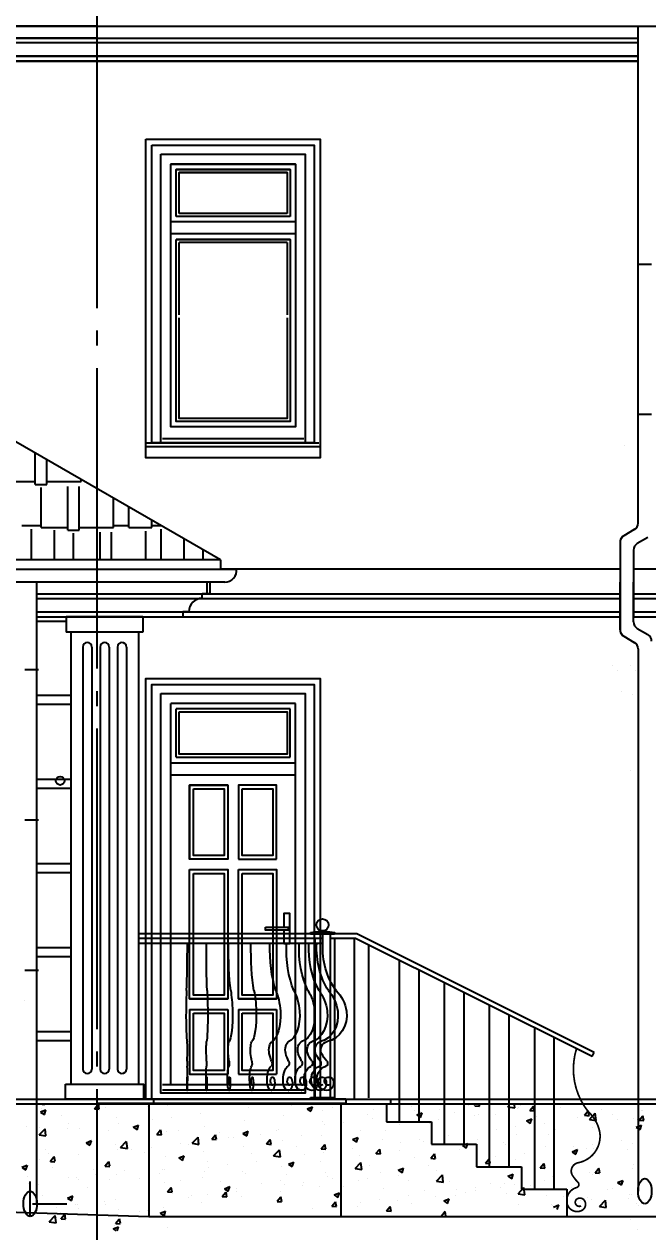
# Model space of a CAD drawing. Extents: x -133165 to 20117, y 15722 to 63536.
# Drawn here: x -488 to 3662, y 47431 to 55471 of the extents above; entities that cross this region are included whole.
import ezdxf

# ---------------------------------------------------------------- set-up
doc = ezdxf.new("R2010")
doc.units = 0
doc.header["$PDMODE"] = 3
doc.linetypes.add('GOST2_303_5', pattern=[24, 20, -1.5, 1, -1.5])
doc.layers.get('0').update_dxf_attribs({"linetype": 'CONTINUOUS'})
doc.layers.get('DEFPOINTS').update_dxf_attribs({"color": 41, "linetype": 'CONTINUOUS'})
for name, color, linetype in [('AXIS', 7, 'GOST2_303_5'), ('DIM', 250, 'CONTINUOUS'), ('DOORS', 32, 'CONTINUOUS'), ('FRIZ', 173, 'CONTINUOUS'), ('WALL', 5, 'CONTINUOUS')]:
    doc.layers.add(name, color=color, linetype=linetype)
doc.styles.add('GOST_2_304', font='CS_Gost2304.shx')
doc.dimstyles.new('SPDS', dxfattribs={"dimscale": 50, "dimtxt": 2.5, "dimasz": 2.5, "dimexe": 1.25, "dimexo": 0.625, "dimtad": 1, "dimdec": 0, "dimrnd": 0.001, "dimdsep": 46, "dimtxsty": 'GOST_2_304', "dimblk": 'ARCHTICK', "dimcen": 2.5, "dimdle": 2, "dimadec": 4, "dimazin": 0, "dimtfac": 0.75, "dimtdec": 0, "dimtmove": 0, "dimatfit": 3, "dimfxl": 1, "dimtolj": 1, "dimarcsym": 0})

# ---------------------------------------------------------------- blocks, each defined once
blk = doc.blocks.new('A$C5A567AD7')
at = {"layer": 'WALL', "color": 251, "ltscale": 100, "const_width": 10}
blk.add_lwpolyline([(89.3, 0, -0.185604), (4.2, -271.8, 0.164154), (-62.6, -391.3, 0.401799), (62.1, -567.2, -0.487781), (98, -636.6, -0.054114), (64.8, -679.6, 0.566041), (70, -710.3, -0.405124), (126.7, -803.9, -0.498628), (38.7, -842.2, -0.46591), (30.4, -780.5, -0.316922), (68.1, -775.9, -0.956284), (45.2, -817.3)], format="xyb", dxfattribs=at)
blk = doc.blocks.new('_ARCHTICK')
at = {"color": 0, "linetype": 'BYBLOCK', "const_width": 0.15}
blk.add_lwpolyline([(-0.5, -0.5), (0.5, 0.5)], dxfattribs=at)
blk = doc.blocks.new('*D31')
at = {"layer": 'DEFPOINTS', "color": 0, "ltscale": 10}
for p in [(-4127.8, 47884.6), (-2.8, 45481.2), (-2.8, 45481.2)]:
    blk.add_point(p, dxfattribs=at)
at = {"layer": 'DIM', "color": 0, "ltscale": 10}
for p, q in [((-4127.8, 47822.1), (-4127.8, 45356.2)), ((-4327.8, 45481.2), (197.2, 45481.2)), ((-2.8, 45418.7), (-2.8, 45356.2))]:
    blk.add_line(p, q, dxfattribs=at)
at = {"layer": 'DIM', "color": 0, "ltscale": 10, "xscale": 250, "yscale": 250, "zscale": 250, "rotation": 180}
blk.add_blockref('_ARCHTICK', (-4127.8, 45481.2), dxfattribs=at)
at = {"layer": 'DIM', "color": 0, "ltscale": 10, "xscale": 250, "yscale": 250, "zscale": 250}
blk.add_blockref('_ARCHTICK', (-2.8, 45481.2), dxfattribs=at)
at = {"layer": 'DIM', "color": 0, "ltscale": 10, "insert": (-2065.3, 45668.7), "char_height": 250, "attachment_point": 5, "style": 'GOST_2_304'}
blk.add_mtext('\\A1;4125', dxfattribs=at)
blk = doc.blocks.new('*X64')
at = {"linetype": 'CONTINUOUS', "ltscale": 10}
for p, q in [((-385.1, 48282.7), (-383.5, 48284.6)), ((-383.8, 48282.6), (-353.4, 48279.9)), ((-379.2, 48229.5), (-343.6, 48243.2)), ((-371.9, 48252.1), (-371.9, 48252.1)), ((-352.7, 48282.8), (-353.1, 48284.6)), ((-353.1, 48212), (-342.8, 48242.7)), ((-20.8, 48250.8), (3.7, 48280)), ((-19.4, 48250.7), (11, 48248.1)), ((11.6, 48250.9), (5.8, 48282.8)), ((54.5, 48257), (54.5, 48257)), ((-378.5, 48229.2), (-353.2, 48212.2)), ((-241.7, 48206.2), (-241.7, 48206.2)), ((127.9, 48195.4), (127.9, 48195.4)), ((-471.1, 48129.5), (-471.1, 48129.5)), ((-388.1, 48077.7), (-343, 48070.7)), ((-388, 48076.9), (-348.5, 48118.2)), ((-385.3, 48127.8), (-385.3, 48127.8)), ((-378.1, 48083), (-378.1, 48083)), ((-342.9, 48069.9), (-348.6, 48118.1)), ((-200, 48118.1), (-200, 48118.1)), ((-192.9, 48153.2), (-192.9, 48153.2)), ((-117.3, 48118.7), (-117.3, 48118.7)), ((71.2, 48106.6), (71.2, 48106.6)), ((139.3, 48151.3), (139.3, 48151.3)), ((-76, 48025), (-40.4, 48038.6)), ((-75.3, 48024.7), (-50, 48007.7)), ((-49.9, 48007.4), (-39.6, 48038.1)), ((-47.7, 48028.4), (-47.7, 48028.4)), ((121.4, 48011.8), (121.4, 48011.8)), ((154.1, 47992.8), (193.7, 48034.1)), ((199.2, 47985.8), (193.6, 48034)), ((-344, 47977.5), (-344, 47977.5)), ((-326.6, 47952.8), (-326.6, 47952.8)), ((-314.7, 47900.6), (-290.2, 47929.8)), ((-282.3, 47900.7), (-288.1, 47932.5)), ((-123.5, 47949.6), (-123.5, 47949.6)), ((-5.8, 47995.1), (-5.8, 47995.1)), ((133.1, 47982.2), (133.1, 47982.2)), ((154, 47993.6), (199.2, 47986.6)), ((-502.8, 47861.1), (-467.2, 47874.8)), ((-502.1, 47860.9), (-476.8, 47843.8)), ((-476.8, 47843.6), (-466.5, 47874.3)), ((-384.3, 47913.9), (-384.3, 47913.9)), ((-313.3, 47900.5), (-282.9, 47897.8)), ((-298.9, 47858.5), (-298.9, 47858.5)), ((-27.7, 47847), (-27.7, 47847)), ((49.7, 47868.7), (74.2, 47897.9)), ((51.1, 47868.6), (81.5, 47865.9)), ((82.1, 47868.8), (76.2, 47900.7)), ((180.2, 47836.8), (180.2, 47836.8)), ((-463, 47801.7), (-463, 47801.7)), ((-191.8, 47790.3), (-191.8, 47790.3)), ((-139.4, 47794.7), (-139.4, 47794.7)), ((-129.6, 47780.5), (-129.6, 47780.5)), ((-12.2, 47811.4), (-12.2, 47811.4)), ((79.4, 47778.8), (79.4, 47778.8)), ((127, 47813), (127, 47813)), ((-460.2, 47752.5), (-460.2, 47752.5)), ((-390.5, 47744.8), (-390.5, 47744.8)), ((-68.7, 47725.3), (-68.7, 47725.3)), ((-399.9, 47600.3), (-399.9, 47600.3)), ((-364.9, 47674.4), (-364.9, 47674.4)), ((-273, 47594.3), (-273, 47594.3)), ((-199.6, 47656.6), (-164, 47670.2)), ((-198.9, 47656.3), (-173.6, 47639.3)), ((-173.5, 47639.1), (-163.2, 47669.8)), ((-145.9, 47611.1), (-145.9, 47611.1)), ((-135.8, 47611.4), (-135.8, 47611.4)), ((46.5, 47636.4), (46.5, 47636.4)), ((53, 47613.7), (53, 47613.7)), ((120.8, 47643.9), (120.8, 47643.9)), ((-396.6, 47575.6), (-396.6, 47575.6)), ((-320.7, 47498), (-281.1, 47539.2)), ((-275.6, 47490.9), (-281.2, 47539.2)), ((-244.2, 47518.5), (-219.7, 47547.7)), ((-243.2, 47562.9), (-243.2, 47562.9)), ((-242.8, 47518.4), (-212.4, 47515.7)), ((-211.8, 47518.6), (-217.6, 47550.4)), ((-128.8, 47588.8), (-128.8, 47588.8)), ((120.2, 47486.6), (144.7, 47515.8)), ((142.4, 47577.4), (142.4, 47577.4)), ((152.6, 47486.7), (146.7, 47518.6)), ((-320.8, 47498.7), (-275.6, 47491.7)), ((103.7, 47452.1), (139.2, 47465.7)), ((104.4, 47451.8), (123.7, 47438.8)), ((114.6, 47474.8), (114.6, 47474.8)), ((121.6, 47486.5), (151.9, 47483.8)), ((131, 47438.5), (140, 47465.2))]:
    blk.add_line(p, q, dxfattribs=at)
blk = doc.blocks.new('*X245')
at = {"linetype": 'CONTINUOUS', "ltscale": 10}
for p, q in [((-413.9, 52406.5), (-413.9, 52616.1)), ((-337.7, 52406.5), (-337.7, 52572.1)), ((-591.7, 52425.6), (-413.9, 52425.6)), ((-337.7, 52425.6), (-109.1, 52425.6)), ((-109.1, 52425.6), (-109.1, 52440.1)), ((-109.1, 52438.3), (-105.9, 52438.3)), ((-413.9, 52406.5), (-337.7, 52406.5)), ((-375.8, 52120.8), (-375.8, 52387.5)), ((-198, 52101.7), (-198, 52393.8)), ((-121.8, 52101.7), (-121.8, 52393.8)), ((-502.8, 52133.5), (-375.8, 52133.5)), ((-439.3, 51905), (-439.3, 52108.1)), ((-375.8, 52120.8), (-198, 52120.8)), ((-286.9, 51905), (-286.9, 52101.7)), ((-198, 52101.7), (-121.8, 52101.7)), ((-121.8, 52120.8), (-2.8, 52120.8)), ((-159.9, 51905), (-159.9, 52082.7))]:
    blk.add_line(p, q, dxfattribs=at)
blk = doc.blocks.new('*X246')
at = {"linetype": 'CONTINUOUS', "ltscale": 10}
for p, q in [((106.8, 52120.8), (106.8, 52315.5)), ((208.4, 52120.8), (208.4, 52256.8)), ((-2.8, 52120.8), (106.8, 52120.8)), ((106.8, 52133.5), (208.4, 52133.5)), ((208.4, 52120.8), (360.8, 52120.8)), ((360.8, 52120.8), (360.8, 52168.9)), ((360.8, 52133.5), (422.1, 52133.5)), ((424.3, 51905), (424.3, 52108.1)), ((17.9, 51905), (17.9, 52089.1)), ((94.1, 51905), (94.1, 52089.1)), ((322.7, 51905), (322.7, 52095.4)), ((576.7, 51905), (576.7, 52044.2)), ((703.7, 51905), (703.7, 51970.9))]:
    blk.add_line(p, q, dxfattribs=at)

msp = doc.modelspace()

# ---------------------------------------------------------------- linework, layer by layer
at = {"ltscale": 10}
for p, q in [((-8882.8, 55456.7), (10192.9, 55456.7)), ((-2.8, 55456.7), (-5102.9, 55456.7)), ((-52.8, 55456.7), (10122.2, 55456.7)), ((3596.9, 52149.3), (3596.9, 55456.7)), ((-8892.9, 55348.2), (3596.9, 55348.2)), ((-8832.8, 55378.2), (3596.9, 55378.2)), ((-2.8, 55378.2), (-5002.8, 55378.2)), ((-4952.7, 55348.2), (3596.9, 55348.2)), ((-2.8, 55378.2), (3596.9, 55378.2)), ((-2.8, 55378.2), (3596.9, 55378.2)), ((-10252.8, 55258.2), (3596.9, 55258.2)), ((-2.8, 55258.2), (-4862.8, 55258.2)), ((-2.8, 55258.2), (3596.9, 55258.2)), ((-2.8, 55258.2), (3596.9, 55258.2)), ((3596.9, 55258.2), (-2.8, 55258.2)), ((-10252.8, 55224.2), (3596.9, 55224.2)), ((3596.9, 55224.2), (-4822.8, 55224.2)), ((3686.9, 53871.9), (3596.9, 53871.9)), ((3686.9, 52871.9), (3596.9, 52871.9)), ((817.9, 51905), (-740.4, 52804.6)), ((322.2, 52684.6), (1472.2, 52684.6)), ((322.2, 52659.6), (1482.2, 52659.6)), ((3506.6, 52669.2), (3506.6, 52669.2)), ((3571.9, 52106), (3501.9, 52065.5)), ((3476.9, 52022.2), (3476.9, 51439.4)), ((3661.9, 52054), (3591.9, 52013.6)), ((3566.9, 51970.3), (3566.9, 51524.6)), ((817.9, 51905), (-7953.4, 51905)), ((817.9, 51905), (817.9, 51843.6)), ((-8522.8, 51843.6), (817.9, 51843.6)), ((-8061.4, 51843.6), (925.8, 51843.6)), ((817.9, 51844.6), (3476.9, 51844.6)), ((3566.9, 51844.6), (4501.9, 51844.6)), ((847.3, 51757.1), (-7982.9, 51757.1)), ((-402.8, 47618.4), (-402.8, 51757.1)), ((-402.8, 47888), (-402.8, 51757.1)), ((727.2, 51757.1), (727.2, 51678.6)), ((747.2, 51757.1), (747.2, 51678.6)), ((3476.9, 51439.4), (3476.9, 51757.1)), ((3566.9, 51491.4), (3566.9, 51757.1)), ((-402.8, 51678.6), (3476.9, 51678.6)), ((-402.8, 51678.6), (-392.8, 51678.6)), ((-402.8, 51678.6), (747.2, 51678.6)), ((-402.8, 51648.6), (3476.9, 51648.6)), ((-402.8, 51648.6), (-392.8, 51648.6)), ((-402.8, 51648.6), (697.2, 51648.6)), ((677.2, 51648.6), (677.2, 51648.6)), ((747.2, 51678.6), (697.2, 51678.6)), ((697.2, 51648.6), (697.2, 51678.6)), ((3566.9, 51678.6), (4451.9, 51678.6)), ((3566.9, 51648.6), (4451.9, 51648.6)), ((-402.8, 51558.6), (3476.9, 51558.6)), ((-402.8, 51558.6), (-392.8, 51558.6)), ((-402.8, 51558.6), (607.2, 51558.6)), ((607.2, 51558.6), (567.2, 51558.6)), ((567.2, 51558.6), (567.2, 51524.6)), ((567.2, 51558.6), (607.2, 51558.6)), ((567.2, 51558.6), (567.2, 51558.6)), ((3566.9, 51558.6), (4361.9, 51558.6)), ((-402.8, 51524.6), (3476.9, 51524.6)), ((-402.8, 51524.6), (567.2, 51524.6)), ((-207.8, 51494.6), (-402.8, 51494.6)), ((-392.8, 51494.6), (-402.8, 51494.6)), ((-207.8, 51524.6), (-207.8, 51424.6)), ((302.2, 51524.6), (-207.8, 51524.6)), ((302.2, 51524.6), (302.2, 51424.6)), ((3566.9, 51524.6), (4321.9, 51524.6)), ((302.2, 51424.6), (-207.8, 51424.6)), ((-177.8, 51424.6), (-177.8, 48414.6)), ((272.2, 51424.6), (272.2, 48414.6)), ((3501.9, 51396.1), (3571.9, 51355.7)), ((3591.9, 51448.1), (3661.9, 51407.7)), ((-97.8, 51324.6), (-97.8, 48514.6)), ((-37.8, 51324.6), (-37.8, 48514.6)), ((17.2, 51324.6), (17.2, 48514.6)), ((77.2, 51324.6), (77.2, 48514.6)), ((132.2, 51324.6), (132.2, 48514.6)), ((192.2, 51324.6), (192.2, 48514.6)), ((3596.9, 51312.4), (3596.9, 48314.6)), ((-392.8, 51172.3), (-482.8, 51172.3)), ((3424.9, 51204.4), (3424.9, 51204.4)), ((3462, 51169.3), (3462, 51169.3)), ((3544.9, 51204.4), (3544.9, 51204.4)), ((3582, 51169.3), (3582, 51169.3)), ((-402.8, 51004.6), (-177.8, 51004.6)), ((-402.8, 51004.6), (-392.8, 51004.6)), ((-402.8, 51004.6), (-392.8, 51004.6)), ((-302.8, 51004.6), (-177.8, 51004.6)), ((3483.7, 51029.4), (3483.7, 51029.4)), ((3562.8, 51008.9), (3562.8, 51008.9)), ((3603.7, 51029.4), (3603.7, 51029.4)), ((-402.8, 50944.6), (-177.8, 50944.6)), ((-402.8, 50944.6), (-392.8, 50944.6)), ((-402.8, 50944.6), (-392.8, 50944.6)), ((-302.8, 50944.6), (-177.8, 50944.6)), ((3544.3, 50501.5), (3544.3, 50501.5)), ((-402.8, 50444.6), (-177.8, 50444.6)), ((-402.8, 50444.6), (-392.8, 50444.6)), ((3596.2, 50438.6), (3596.2, 50438.6)), ((-402.8, 50384.6), (-177.8, 50384.6)), ((-402.8, 50384.6), (-392.8, 50384.6)), ((-392.8, 50172.3), (-482.8, 50172.3)), ((-402.8, 49884.6), (-177.8, 49884.6)), ((-402.8, 49884.6), (-392.8, 49884.6)), ((-402.8, 49824.6), (-177.8, 49824.6)), ((-402.8, 49824.6), (-392.8, 49824.6)), ((1547.2, 49414.9), (272.2, 49414.9)), ((1497.2, 49384.9), (272.2, 49384.9)), ((1417.2, 49424.9), (1497.2, 49434.9)), ((1417.2, 49424.9), (1577.2, 49424.9)), ((1417.2, 49414.9), (1417.2, 49424.9)), ((1417.2, 49414.9), (1577.2, 49414.9)), ((1447.2, 49384.9), (1447.2, 48324.9)), ((1497.2, 49414.9), (1497.2, 49350.2)), ((1500.2, 49434.9), (1577.2, 49424.9)), ((1547.2, 49414.9), (1547.2, 48324.9)), ((1724.7, 49414.9), (1549.2, 49414.9)), ((1717.6, 49384.9), (1549.2, 49384.9)), ((1577.2, 49414.9), (1577.2, 49424.9)), ((1577.2, 49384.9), (1577.2, 48314.6)), ((1707.2, 49384.9), (1707.2, 48314.6)), ((3290.7, 48598.4), (1717.6, 49384.9)), ((3303.8, 48625.4), (1724.7, 49414.9)), ((-402.8, 49324.6), (-177.8, 49324.6)), ((-402.8, 49324.6), (-392.8, 49324.6)), ((1497.2, 49350.2, -3.4), (272.2, 49350.2, -3.4)), ((1804, 49341.8), (1804, 48323.7)), ((-402.8, 49264.6), (-177.8, 49264.6)), ((-402.8, 49264.6), (-392.8, 49264.6)), ((2007.2, 49240.1), (2007.2, 48164.6)), ((-392.8, 49172.3), (-482.8, 49172.3)), ((2137.2, 49175.1), (2137.2, 48164.6)), ((272.2, 49094.6), (272.2, 48414.6)), ((2307.2, 49090.1), (2307.2, 48014.6)), ((-483, 48969.6), (-483, 48969.6)), ((2437.2, 49025.1), (2437.2, 48014.6)), ((2607.2, 48940.1), (2607.2, 47864.6)), ((2737.2, 48875.1), (2737.2, 47864.6)), ((-402.8, 48764.6), (-177.8, 48764.6)), ((-402.8, 48764.6), (-392.8, 48764.6)), ((2907.2, 48790.1), (2907.2, 47714.6)), ((3037.2, 48725.1), (3037.2, 47714.6)), ((-402.8, 48704.6), (-177.8, 48704.6)), ((-402.8, 48704.6), (-392.8, 48704.6)), ((3290.7, 48598.4), (3303.8, 48625.4)), ((3596.9, 48322.7), (3596.9, 47702.1)), ((-6617.8, 48314.6), (372.2, 48314.6)), ((-6617.8, 48284.6), (372.2, 48284.6)), ((-2.8, 48314.6), (11407.3, 48314.6)), ((1652.2, 48284.9), (-2.8, 48284.9)), ((-2.8, 48284.6), (9562.2, 48284.6)), ((1652.2, 48314.9), (27.2, 48314.9)), ((333.4, 48264), (333.4, 48264)), ((342.2, 48284.6), (342.2, 47534.6)), ((372.2, 48314.6), (372.2, 48284.6)), ((462.5, 48270.1), (462.5, 48270.1)), ((1003.5, 48261.4), (1003.5, 48261.4)), ((1292.6, 48271.2), (1292.6, 48271.2)), ((1394.4, 48251.1), (1430, 48264.7)), ((1394.5, 48251), (1419.8, 48233.9)), ((1419.8, 48233.9), (1430.1, 48264.6)), ((1494.2, 48239.8), (1494.2, 48239.8)), ((1542.2, 48284.9), (1572.2, 48284.9)), ((1563.7, 48259.8), (1563.7, 48259.8)), ((1622.2, 47534.6), (1622.2, 48284.9)), ((1652.2, 48314.9), (1652.2, 48284.9)), ((1834.9, 48248.3), (1834.9, 48248.3)), ((1922.2, 48284.6), (1922.2, 48164.6)), ((1922.2, 48284.6), (1952.2, 48284.6)), ((1952.2, 48284.6), (1952.2, 48314.6)), ((2089.9, 48266), (2089.9, 48266)), ((2277.8, 48246.4), (2277.8, 48246.4)), ((2470.2, 48271.7), (2470.2, 48271.7)), ((2511.4, 48271.3), (2513.7, 48274.1)), ((2511.5, 48271.2), (2541.8, 48268.6)), ((2542.2, 48268.5), (2541.2, 48274.1)), ((2730.7, 48263.6), (2740.8, 48274.1)), ((2730.8, 48263.5), (2776, 48256.5)), ((2775.9, 48256.5), (2773.9, 48274.1)), ((2793.9, 48251), (2793.9, 48251)), ((2804.2, 48256.2), (2804.2, 48256.2)), ((2812.5, 48270.7), (2812.5, 48270.7)), ((2875.8, 48239.4), (2900.2, 48268.6)), ((2875.8, 48239.4), (2906.2, 48236.7)), ((2906.6, 48236.6), (2900.7, 48268.5)), ((3083.7, 48259.3), (3083.7, 48259.3)), ((3354.9, 48247.8), (3354.9, 48247.8)), ((3617.3, 48240), (3617.3, 48240)), ((363.1, 48177.1), (363.1, 48177.1)), ((490.2, 48193.8), (490.2, 48193.8)), ((682.6, 48219.1), (682.6, 48219.1)), ((976.7, 48171.6), (976.7, 48171.6)), ((1237.6, 48207.3), (1237.6, 48207.3)), ((1497.4, 48164.3), (1497.4, 48164.3)), ((1637.4, 48162.1), (1637.4, 48162.1)), ((1793.7, 48215.2), (1793.7, 48215.2)), ((1829.8, 48187.4), (1829.8, 48187.4)), ((1922.2, 48164.6), (2222.2, 48164.6)), ((2106.1, 48236.9), (2106.1, 48236.9)), ((2124.5, 48210.4), (2160, 48224.1)), ((2124.6, 48210.3), (2149.8, 48193.2)), ((2149.9, 48193.2), (2160.2, 48223.9)), ((2150.6, 48229.6), (2150.6, 48229.6)), ((2222.2, 48164.6), (2222.2, 48014.6)), ((2269.2, 48177.1), (2269.2, 48177.1)), ((2377.3, 48225.4), (2377.3, 48225.4)), ((2507.9, 48205.4), (2507.9, 48205.4)), ((2533.1, 48215.2), (2533.1, 48215.2)), ((2648.5, 48213.9), (2648.5, 48213.9)), ((2854.5, 48169.7), (2890.1, 48183.4)), ((2854.6, 48169.6), (2879.9, 48152.6)), ((2879.9, 48152.6), (2890.2, 48183.3)), ((2919.6, 48202.5), (2919.6, 48202.5)), ((3190.8, 48191), (3190.8, 48191)), ((3240.1, 48207.5), (3264.6, 48236.7)), ((3240.2, 48207.5), (3270.6, 48204.8)), ((3270.9, 48204.7), (3265, 48236.6)), ((3272.9, 48179.5), (3312.4, 48220.8)), ((3273, 48179.4), (3318.1, 48172.4)), ((3297.8, 48197.9), (3297.8, 48197.9)), ((3318.1, 48172.4), (3312.5, 48220.6)), ((3424.9, 48214.6), (3424.9, 48214.6)), ((3462, 48179.6), (3462, 48179.6)), ((3569, 48188.2), (3569, 48188.2)), ((3590.7, 48180.1), (3590.7, 48180.1)), ((3604.5, 48175.7), (3629, 48204.8)), ((3604.6, 48175.6), (3634.9, 48173)), ((3626.1, 48236.4), (3626.1, 48236.4)), ((3635.3, 48172.9), (3629.4, 48204.7)), ((237.5, 48127.9), (273.1, 48141.6)), ((237.6, 48127.8), (262.9, 48110.8)), ((262.9, 48110.8), (273.2, 48141.5)), ((270.8, 48115.6), (270.8, 48115.6)), ((395.7, 48080.4), (420.1, 48109.6)), ((395.7, 48080.4), (426.1, 48077.7)), ((426.5, 48077.7), (420.6, 48109.5)), ((456.3, 48100.9), (456.3, 48100.9)), ((542, 48104.2), (542, 48104.2)), ((712.9, 48133.5), (712.9, 48133.5)), ((760, 48048.6), (784.5, 48077.8)), ((790.8, 48045.8), (785, 48077.6)), ((813.2, 48092.7), (813.2, 48092.7)), ((967.6, 48087.2), (1003.1, 48100.9)), ((967.7, 48087.1), (992.9, 48070.1)), ((993, 48070.1), (1003.3, 48100.8)), ((997, 48077.8), (997, 48077.8)), ((1084.4, 48081.2), (1084.4, 48081.2)), ((1189.4, 48103.1), (1189.4, 48103.1)), ((1201.2, 48113.5), (1201.2, 48113.5)), ((1510.2, 48145.3), (1510.2, 48145.3)), ((1751.8, 48108.8), (1751.8, 48108.8)), ((1915.4, 48103.7), (1915.4, 48103.7)), ((2012.7, 48144.6), (2012.7, 48144.6)), ((2211.7, 48154.5), (2211.7, 48154.5)), ((2657.4, 48113.6), (2657.4, 48113.6)), ((2784.6, 48130.3), (2784.6, 48130.3)), ((2787.7, 48081.9), (2787.7, 48081.9)), ((2976.9, 48155.7), (2976.9, 48155.7)), ((2998.2, 48078.4), (2998.2, 48078.4)), ((3044.3, 48114.4), (3044.3, 48114.4)), ((3294.5, 48129.3), (3294.5, 48129.3)), ((3308.2, 48152.5), (3308.2, 48152.5)), ((3584.6, 48129), (3620.2, 48142.7)), ((3584.7, 48128.9), (3610, 48111.9)), ((3610, 48111.9), (3620.3, 48142.6)), ((549, 48018.8), (549, 48018.8)), ((608.7, 48011.8), (608.7, 48011.8)), ((629.4, 48021), (669, 48062.2)), ((629.5, 48020.9), (674.7, 48013.9)), ((674.6, 48013.9), (669, 48062.1)), ((760.1, 48048.5), (790.5, 48045.9)), ((869.8, 48061), (869.8, 48061)), ((904.9, 48062.6), (904.9, 48062.6)), ((970.6, 48002.4), (970.6, 48002.4)), ((1124.4, 48016.7), (1148.9, 48045.9)), ((1124.5, 48016.6), (1154.8, 48014)), ((1155.2, 48013.9), (1149.3, 48045.8)), ((1231.4, 48038.2), (1231.4, 48038.2)), ((1322.9, 48001.9), (1322.9, 48001.9)), ((1355.6, 48069.8), (1355.6, 48069.8)), ((1488, 48070.7), (1488, 48070.7)), ((1488.8, 47984.8), (1513.3, 48014)), ((1519.6, 47982), (1513.7, 48013.9)), ((1619.2, 48052.8), (1619.2, 48052.8)), ((1626.7, 48058.3), (1626.7, 48058.3)), ((1697.6, 48046.6), (1733.2, 48060.2)), ((1697.7, 48046.4), (1723, 48029.4)), ((1723.1, 48029.4), (1733.4, 48060.1)), ((1897.9, 48046.9), (1897.9, 48046.9)), ((2017, 48029.3), (2017, 48029.3)), ((2144.2, 48046), (2144.2, 48046)), ((2169.1, 48035.4), (2169.1, 48035.4)), ((2222.2, 48014.6), (2522.2, 48014.6)), ((2263.1, 48008), (2263.1, 48008)), ((2336.6, 48071.4), (2336.6, 48071.4)), ((2427.7, 48005.9), (2463.3, 48019.5)), ((2427.8, 48005.8), (2453.1, 47988.7)), ((2440.3, 48024), (2440.3, 48024)), ((2453.1, 47988.7), (2463.4, 48019.4)), ((2522.2, 48014.6), (2522.2, 47864.6)), ((2526.9, 48046.1), (2526.9, 48046.1)), ((2701.9, 48027.6), (2701.9, 48027.6)), ((2711.5, 48012.5), (2711.5, 48012.5)), ((2982.6, 48001), (2982.6, 48001)), ((3164.1, 47997.5), (3164.1, 47997.5)), ((3291.3, 48014.3), (3291.3, 48014.3)), ((3483.7, 48039.6), (3483.7, 48039.6)), ((3562.8, 48019.1), (3562.8, 48019.1)), ((229.4, 47976.7), (229.4, 47976.7)), ((312.4, 47960.9), (312.4, 47960.9)), ((356.6, 47993.5), (356.6, 47993.5)), ((450.1, 47931.8), (450.1, 47931.8)), ((540.7, 47923.4), (576.3, 47937.1)), ((540.8, 47923.3), (566.1, 47906.2)), ((566.2, 47906.2), (576.5, 47936.9)), ((706.7, 47964.4), (706.7, 47964.4)), ((1026.6, 47951.1), (1026.6, 47951.1)), ((1171.6, 47936.9), (1211.2, 47978.2)), ((1171.7, 47936.8), (1216.9, 47929.8)), ((1216.8, 47929.8), (1211.2, 47978)), ((1376.6, 47945), (1376.6, 47945)), ((1488.8, 47984.8), (1519.2, 47982.1)), ((1503.8, 47961.7), (1503.8, 47961.7)), ((1696.2, 47987), (1696.2, 47987)), ((1745.6, 47939.7), (1745.6, 47939.7)), ((1853.1, 47952.9), (1877.6, 47982.1)), ((1853.2, 47952.9), (1883.6, 47950.2)), ((1883.9, 47950.2), (1878.1, 47982)), ((2006.5, 47975.5), (2006.5, 47975.5)), ((2109.4, 47925.9), (2109.4, 47925.9)), ((2217.5, 47921.1), (2242, 47950.2)), ((2217.6, 47921), (2247.9, 47918.4)), ((2248.3, 47918.3), (2242.4, 47950.1)), ((2405.7, 47976.7), (2405.7, 47976.7)), ((2581.9, 47889.2), (2606.4, 47918.4)), ((2612.7, 47886.4), (2606.8, 47918.2)), ((2650.9, 47930), (2650.9, 47930)), ((2843.3, 47955.3), (2843.3, 47955.3)), ((3038.2, 47945.3), (3038.2, 47945.3)), ((3157.8, 47965.2), (3193.3, 47978.8)), ((3157.9, 47965.1), (3183.1, 47948)), ((3183.2, 47948), (3193.5, 47978.7)), ((3253.8, 47989.6), (3253.8, 47989.6)), ((3302, 47983.4), (3302, 47983.4)), ((3525, 47978.1), (3525, 47978.1)), ((434.1, 47849.4), (434.1, 47849.4)), ((443.1, 47844.6), (443.1, 47844.6)), ((730.4, 47900.2), (730.4, 47900.2)), ((736.2, 47860.7), (736.2, 47860.7)), ((863.4, 47877.4), (863.4, 47877.4)), ((1055.8, 47902.7), (1055.8, 47902.7)), ((1225.2, 47869.1), (1225.2, 47869.1)), ((1270.8, 47882.7), (1306.4, 47896.4)), ((1270.9, 47882.6), (1296.2, 47865.6)), ((1296.2, 47865.5), (1306.5, 47896.2)), ((1481.8, 47901.6), (1481.8, 47901.6)), ((1713.8, 47852.8), (1753.3, 47894.1)), ((1713.8, 47852.7), (1759, 47845.7)), ((1758.9, 47845.7), (1753.3, 47894)), ((1813.2, 47875), (1813.2, 47875)), ((2000.9, 47842), (2036.4, 47855.7)), ((2001, 47841.9), (2026.2, 47824.9)), ((2010.5, 47845.7), (2010.5, 47845.7)), ((2026.3, 47824.9), (2036.6, 47855.6)), ((2202.9, 47871), (2202.9, 47871)), ((2256.9, 47838.9), (2256.9, 47838.9)), ((2520.7, 47877), (2520.7, 47877)), ((2522.2, 47864.6), (2822.2, 47864.6)), ((2523.7, 47913.2), (2523.7, 47913.2)), ((2581.9, 47889.1), (2612.3, 47886.5)), ((2781.6, 47912.7), (2781.6, 47912.7)), ((2822.2, 47864.6), (2822.2, 47714.6)), ((2946.2, 47857.3), (2970.7, 47886.5)), ((2946.3, 47857.3), (2976.7, 47854.6)), ((2977, 47854.5), (2971.2, 47886.4)), ((3310.6, 47825.4), (3335.1, 47854.6)), ((3341.4, 47822.6), (3335.5, 47854.5)), ((3350.1, 47839.3), (3350.1, 47839.3)), ((3556.7, 47850), (3556.7, 47850)), ((3569.7, 47877), (3569.7, 47877)), ((-447.8, 47534.6), (-447.8, 47766)), ((279, 47787.8), (279, 47787.8)), ((415.4, 47818.4), (415.4, 47818.4)), ((443.9, 47762.7), (443.9, 47762.7)), ((550.2, 47776.3), (550.2, 47776.3)), ((700.5, 47795.2), (700.5, 47795.2)), ((714.3, 47833.1), (714.3, 47833.1)), ((821.4, 47764.9), (821.4, 47764.9)), ((964.4, 47833.3), (964.4, 47833.3)), ((985.5, 47821.7), (985.5, 47821.7)), ((1220.7, 47773.3), (1220.7, 47773.3)), ((1256.6, 47810.2), (1256.6, 47810.2)), ((1370.1, 47761.4), (1370.1, 47761.4)), ((1516.9, 47824.2), (1516.9, 47824.2)), ((1527.8, 47798.7), (1527.8, 47798.7)), ((1562.5, 47786.7), (1562.5, 47786.7)), ((1739.5, 47770.6), (1739.5, 47770.6)), ((1799, 47787.3), (1799, 47787.3)), ((1883.3, 47828.9), (1883.3, 47828.9)), ((2000.3, 47806.4), (2000.3, 47806.4)), ((2070.2, 47775.8), (2070.2, 47775.8)), ((2255.9, 47768.7), (2295.5, 47810)), ((2256, 47768.6), (2301.2, 47761.6)), ((2301.1, 47761.6), (2295.5, 47809.9)), ((2341.4, 47764.4), (2341.4, 47764.4)), ((2730.9, 47801.3), (2766.5, 47815)), ((2731, 47801.2), (2756.3, 47784.2)), ((2756.3, 47784.2), (2766.6, 47814.9)), ((2977.2, 47775.3), (2977.2, 47775.3)), ((3030.5, 47797.2), (3030.5, 47797.2)), ((3032, 47776.2), (3032, 47776.2)), ((3157.7, 47813.9), (3157.7, 47813.9)), ((3273.5, 47826.2), (3273.5, 47826.2)), ((3295.8, 47814.2), (3295.8, 47814.2)), ((3310.7, 47825.4), (3341, 47822.7)), ((3461, 47760.7), (3496.5, 47774.3)), ((3461.1, 47760.5), (3486.4, 47743.5)), ((3486.4, 47743.5), (3496.7, 47774.2)), ((466.1, 47698.3), (490.6, 47727.5)), ((466.2, 47698.3), (496.6, 47695.6)), ((496.9, 47695.6), (491.1, 47727.4)), ((729.7, 47677), (729.7, 47677)), ((830.5, 47666.5), (855, 47695.6)), ((844, 47718.9), (879.5, 47732.5)), ((844.1, 47718.7), (869.3, 47701.7)), ((861.3, 47663.7), (855.4, 47695.5)), ((869.4, 47701.7), (879.7, 47732.4)), ((922.1, 47702.4), (922.1, 47702.4)), ((924.4, 47722.5), (924.4, 47722.5)), ((1092.6, 47753.4), (1092.6, 47753.4)), ((1219, 47700), (1219, 47700)), ((1242.9, 47744.6), (1242.9, 47744.6)), ((1363.7, 47742), (1363.7, 47742)), ((1475.6, 47732.5), (1475.6, 47732.5)), ((1574, 47678.2), (1609.6, 47691.8)), ((1574.1, 47678.1), (1599.4, 47661)), ((1599.4, 47661), (1609.7, 47691.7)), ((1634.9, 47730.5), (1634.9, 47730.5)), ((1906.1, 47719.1), (1906.1, 47719.1)), ((2177.3, 47707.6), (2177.3, 47707.6)), ((2390.1, 47712.9), (2390.1, 47712.9)), ((2448.5, 47696.1), (2448.5, 47696.1)), ((2514.6, 47707.9), (2514.6, 47707.9)), ((2517.3, 47729.6), (2517.3, 47729.6)), ((2612.5, 47752.9), (2612.5, 47752.9)), ((2681, 47724.5), (2681, 47724.5)), ((2709.7, 47754.9), (2709.7, 47754.9)), ((2719.7, 47684.7), (2719.7, 47684.7)), ((2775.4, 47743.6), (2775.4, 47743.6)), ((2798.1, 47684.7), (2837.6, 47725.9)), ((2798.2, 47684.5), (2843.3, 47677.5)), ((2822.2, 47714.6), (3122.2, 47714.6)), ((2843.3, 47677.5), (2837.7, 47725.8)), ((2883.7, 47741.5), (2883.7, 47741.5)), ((3122.2, 47714.6), (3122.2, 47534.6)), ((3154.9, 47730), (3154.9, 47730)), ((3395.2, 47714.6), (3395.2, 47714.6)), ((3426.1, 47718.5), (3426.1, 47718.5)), ((3537.3, 47681.1), (3537.3, 47681.1)), ((3550.5, 47680.9), (3550.5, 47680.9)), ((-431.9, 47618.4), (-202.9, 47618.4)), ((602.6, 47660.3), (602.6, 47660.3)), ((628.1, 47671.6), (628.1, 47671.6)), ((694.4, 47626.1), (694.4, 47626.1)), ((830.6, 47666.4), (861, 47663.8)), ((958.2, 47664.2), (958.2, 47664.2)), ((1194.9, 47634.6), (1219.4, 47663.8)), ((1195, 47634.5), (1225.3, 47631.9)), ((1225.7, 47631.8), (1219.8, 47663.6)), ((1559.3, 47602.7), (1583.7, 47631.9)), ((1559.3, 47602.7), (1589.7, 47600)), ((1590, 47599.9), (1584.2, 47631.8)), ((1733.3, 47601.5), (1733.3, 47601.5)), ((1749.7, 47628.6), (1749.7, 47628.6)), ((1876.9, 47645.3), (1876.9, 47645.3)), ((1923.6, 47570.8), (1948.1, 47600)), ((1954.4, 47568), (1948.5, 47599.9)), ((1994.1, 47637.3), (1994.1, 47637.3)), ((2069.3, 47670.6), (2069.3, 47670.6)), ((2088.5, 47622.8), (2088.5, 47622.8)), ((2250.7, 47669.8), (2250.7, 47669.8)), ((2304.1, 47637.5), (2339.7, 47651.2)), ((2304.2, 47637.4), (2329.5, 47620.3)), ((2329.5, 47620.3), (2339.8, 47651)), ((2384.7, 47673.6), (2384.7, 47673.6)), ((2802.7, 47612.9), (2802.7, 47612.9)), ((2990.8, 47673.2), (2990.8, 47673.2)), ((3024, 47613.6), (3024, 47613.6)), ((3025.8, 47607), (3025.8, 47607)), ((3034.1, 47596.8), (3069.7, 47610.5)), ((3059.6, 47579.7), (3069.9, 47610.3)), ((3099, 47663.8), (3099, 47663.8)), ((3216.4, 47638.9), (3216.4, 47638.9)), ((3262, 47661.8), (3262, 47661.8)), ((3289.7, 47645.1), (3289.7, 47645.1)), ((3340.2, 47600.6), (3379.8, 47641.8)), ((3340.3, 47600.4), (3385.5, 47593.4)), ((3385.4, 47593.5), (3379.8, 47641.7)), ((3533.2, 47650.3), (3533.2, 47650.3)), ((3589.2, 47620.6), (3589.2, 47620.6)), ((3596.9, 47609.2), (3596.9, 47608.7)), ((-272.8, 47525.4), (-272.8, 47525)), ((-272.8, 47525.4), (-272.8, 47525)), ((281.7, 47568.1), (281.7, 47568.1)), ((331.9, 47570.8), (331.9, 47570.8)), ((342, 47536.4), (342, 47536.4)), ((417.1, 47555), (452.7, 47568.7)), ((417.2, 47554.9), (442.5, 47537.9)), ((437.8, 47593.6), (437.8, 47593.6)), ((442.6, 47537.9), (452.9, 47568.6)), ((1428.9, 47586.3), (1428.9, 47586.3)), ((1923.7, 47570.8), (1954.1, 47568.1)), ((2288, 47538.9), (2312.5, 47568.1)), ((2318.8, 47536.2), (2312.9, 47568)), ((468.9, 47459.9), (468.9, 47459.9)), ((3544.3, 47511.8), (3544.3, 47511.8)), ((3596.2, 47448.9), (3596.2, 47448.9))]:
    msp.add_line(p, q, dxfattribs=at)
for points in [[(1417.2, 49424.9), (1577.2, 49424.9), (1577.2, 49414.9), (1417.2, 49414.9)], [(-212.8, 48414.6), (307.2, 48414.6), (307.2, 48314.6), (-212.8, 48314.6)], [(1417.2, 48324.9), (1577.2, 48324.9), (1577.2, 48314.9), (1417.2, 48314.9)]]:
    msp.add_lwpolyline(points, close=True, dxfattribs=at)
at = {"ltscale": 10, "const_width": 11.5}
msp.add_lwpolyline([(3187.1, 48650.2, 0.247765), (3265.4, 48231.4, -0.164154), (3342.2, 48094, -0.401799), (3198.8, 47891.6, 0.487781), (3157.6, 47811.8, 0.054114), (3195.7, 47762.4, -0.566041), (3189.7, 47727, 0.405124), (3124.5, 47619.4, 0.498628), (3225.7, 47575.4, 0.46591), (3235.3, 47646.3, 0.316922), (3191.9, 47651.6, 0.956284), (3218.2, 47604)], format="xyb", dxfattribs=at)
at = {"ltscale": 10}
for centre, radius in [((-247.8, 50434.6), 28.5), ((1497.2, 49474.9), 40)]:
    msp.add_circle(centre, radius, dxfattribs=at)
for centre, radius, start, end in [((3546.9, 52149.3), 50, 300, 360), ((3526.9, 52022.2), 50, 120, 180), ((3616.9, 51970.3), 50, 120, 180), ((847.3, 51836), 78.9, 270, 5.56603), ((697.2, 51558.6), 90, 90, 180), ((3616.9, 51491.4), 50, 180, 240), ((3526.9, 51439.4), 50, 180, 240), ((3636.9, 51364.4), 50, 0, 60), ((-67.8, 51324.6), 30, 0, 180), ((47.2, 51324.6), 30, 0, 180), ((162.2, 51324.6), 30, 0, 180), ((3546.9, 51312.4), 50, 0, 60), ((-67.8, 48514.6), 30, 180, 0), ((47.2, 48514.6), 30, 180, 0), ((162.2, 48514.6), 30, 180, 0)]:
    msp.add_arc(centre, radius, start, end, dxfattribs=at)
at = {"ltscale": 10, "extrusion": (0, 0, -1)}
for centre in [(3641.9, 47702.1), (-447.8, 47618.4)]:
    msp.add_ellipse(centre, major_axis=(0, 83.7), ratio=0.537458, start_param=3.141593, end_param=9.424778, dxfattribs=at)
at = {"layer": 'AXIS', "color": 147, "ltscale": 100}
msp.add_line((-2.8, 43981.2), (-2.8, 58562.8), dxfattribs=at)
at = {"layer": 'DOORS', "ltscale": 100}
for p, q in [((1317.2, 54539.6), (487.2, 54539.6)), ((1281.2, 54503.6), (523.2, 54503.6)), ((1261.2, 54483.6), (543.2, 54483.6)), ((1281.2, 54190.6), (523.2, 54190.6)), ((1281.2, 54190.6), (523.2, 54190.6)), ((1261.2, 54210.6), (543.2, 54210.6)), ((1261.2, 54210.6), (543.2, 54210.6)), ((1317.2, 54154.6), (487.2, 54154.6)), ((1317.2, 54074.6), (487.2, 54074.6)), ((1281.2, 54038.6), (523.2, 54038.6)), ((1281.2, 54038.6), (523.2, 54038.6)), ((1261.2, 54018.6), (543.2, 54018.6)), ((1261.2, 54018.6), (543.2, 54018.6)), ((1281.2, 52825.6), (523.2, 52825.6)), ((1261.2, 52845.6), (543.2, 52845.6)), ((1317.2, 52789.6), (487.2, 52789.6)), ((487.2, 48410.6), (487.2, 50949.6)), ((1317.2, 50949.6), (487.2, 50949.6)), ((523.2, 50590.6), (523.2, 50913.6)), ((1281.2, 50913.6), (523.2, 50913.6)), ((1281.2, 50590.6), (1281.2, 50913.6)), ((1317.2, 48410.6), (1317.2, 50949.6)), ((523.2, 50590.6), (1281.2, 50590.6)), ((487.2, 50554.6), (1317.2, 50554.6)), ((487.2, 50474.6), (1317.2, 50474.6)), ((867.2, 50404.6), (867.2, 49912.6)), ((937.2, 49912.6), (1191.2, 49912.6)), ((613.2, 48912.6), (867.2, 48912.6)), ((867.2, 48912.6), (867.2, 48480.6)), ((937.2, 48912.6), (1191.2, 48912.6)), ((937.2, 48912.6), (937.2, 48480.6)), ((1191.2, 48912.6), (1191.2, 48480.6)), ((1372.2, 48410.6), (432.2, 48410.6)), ((1372.2, 48374.6), (432.2, 48374.6))]:
    msp.add_line(p, q, dxfattribs=at)
for points in [[(487.2, 54154.6), (487.2, 54539.6), (1317.2, 54539.6), (1317.2, 54154.6)], [(523.2, 54190.6), (523.2, 54503.6), (1281.2, 54503.6), (1281.2, 54190.6)], [(543.2, 54210.6), (543.2, 54483.6), (1261.2, 54483.6), (1261.2, 54210.6)], [(1317.2, 54154.6), (1317.2, 52789.6), (487.2, 52789.6), (487.2, 54154.6)], [(1281.2, 54038.6), (1281.2, 52825.6), (523.2, 52825.6), (523.2, 54038.6)], [(543.2, 53537.1), (543.2, 54018.6)], [(1261.2, 54018.6), (1261.2, 53537.1)], [(1261.2, 53517.1), (1261.2, 52845.6), (543.2, 52845.6), (543.2, 53517.1)], [(1372.2, 52709.6), (432.2, 52709.6)], [(867.2, 50404.6), (613.2, 50404.6), (613.2, 49912.6)], [(1191.2, 49912.6), (1191.2, 50404.6), (937.2, 50404.6), (937.2, 49912.6)], [(1238.9, 49440.2), (1238.9, 49350.2), (1278.9, 49350.2), (1278.9, 49550.2), (1238.9, 49550.2), (1238.9, 49460.2)], [(613.2, 48912.6), (613.2, 48480.6), (867.2, 48480.6)], [(937.2, 48480.6), (1191.2, 48480.6)]]:
    msp.add_lwpolyline(points, dxfattribs=at)
for points in [[(523.2, 54038.6), (1281.2, 54038.6), (1281.2, 52825.6), (523.2, 52825.6)], [(543.2, 50893.6), (1261.2, 50893.6), (1261.2, 50610.6), (543.2, 50610.6)], [(613.2, 50404.6), (867.2, 50404.6), (867.2, 49912.6), (613.2, 49912.6)], [(638.2, 50379.6), (842.2, 50379.6), (842.2, 49937.6), (638.2, 49937.6)], [(962.2, 50379.6), (1166.2, 50379.6), (1166.2, 49937.6), (962.2, 49937.6)], [(613.2, 49842.6), (867.2, 49842.6), (867.2, 48982.6), (613.2, 48982.6)], [(638.2, 49817.6), (842.2, 49817.6), (842.2, 49007.6), (638.2, 49007.6)], [(937.2, 49842.6), (1191.2, 49842.6), (1191.2, 48982.6), (937.2, 48982.6)], [(962.2, 49817.6), (1166.2, 49817.6), (1166.2, 49007.6), (962.2, 49007.6)], [(1118.9, 49460.2), (1268.9, 49460.2), (1268.9, 49440.2), (1118.9, 49440.2)], [(638.2, 48887.6), (842.2, 48887.6), (842.2, 48505.6), (638.2, 48505.6)], [(962.2, 48887.6), (1166.2, 48887.6), (1166.2, 48505.6), (962.2, 48505.6)]]:
    msp.add_lwpolyline(points, close=True, dxfattribs=at)
at = {"layer": 'FRIZ', "color": 252, "ltscale": 50}
for p, q in [((613.2, 48982.6), (867.2, 48982.6)), ((937.2, 48982.6), (1191.2, 48982.6))]:
    msp.add_line(p, q, dxfattribs=at)
at = {"layer": 'FRIZ', "ltscale": 50}
for points in [[(322.2, 54704.6), (1482.2, 54704.6), (1482.2, 52584.6), (322.2, 52584.6)], [(362.2, 54664.6), (1442.2, 54664.6), (1442.2, 52684.6), (362.2, 52684.6)], [(422.2, 54604.6), (1382.2, 54604.6), (1382.2, 52684.6), (422.2, 52684.6)], [(422.2, 51014.6), (1382.2, 51014.6), (1382.2, 48354.6), (422.2, 48354.6)]]:
    msp.add_lwpolyline(points, close=True, dxfattribs=at)
for points in [[(322.2, 48314.6), (322.2, 51114.6), (1482.2, 51114.6), (1482.2, 48314.6)], [(362.2, 48314.6), (362.2, 51074.6), (1442.2, 51074.6), (1442.2, 48314.6)]]:
    msp.add_lwpolyline(points, dxfattribs=at)
at = {"layer": 'WALL', "color": 5, "ltscale": 100}
for p, q in [((-7352.8, 47784.6), (342.2, 47534.6)), ((342, 47534.6), (4311.9, 47534.6))]:
    msp.add_line(p, q, dxfattribs=at)

# ---------------------------------------------------------------- block references
at = {"ltscale": 10}
for name in ['*X245', '*X246', '*X64']:
    msp.add_blockref(name, (0, 0), dxfattribs=at)
at = {"ltscale": 50, "yscale": 1.1499999999941792, "zscale": 1.15}
for p, xscale in [((592.6, 49350.2, -3.4), 0.05842000001575798), ((729.7, 49350.2, -3.4), -0.05842000001575798), ((887.1, 49350.2, -3.4), -0.17526000004727393), ((1041.7, 49350.2, -3.4), -0.23000000009778887), ((1188.3, 49350.2, -3.4), -0.4599999999627471), ((1308.5, 49350.2, -3.4), -0.5749999999534339), ((1403, 49350.2, -3.4), -0.6899999999441206), ((1477.7, 49350.2, -3.4), -0.8050000000512227), ((1541, 49350.2, -3.4), -0.9199999999254942), ((1592.1, 49350.2, -3.4), -1.0350000000325963)]:
    msp.add_blockref('A$C5A567AD7', p, dxfattribs=dict(at, xscale=xscale))

# ---------------------------------------------------------------- dimensions: what is measured, and where the dimension line sits
at = {"layer": 'DIM', "ltscale": 10}
dim = msp.add_linear_dim(base=(-2.8, 45481.2), p1=(-4127.8, 47884.6), p2=(-2.8, 45481.2), dimstyle='SPDS', override={"dimscale": 100, "dimfxl": 1.5}, dxfattribs=at)
dim.commit()
dim.dimension.update_dxf_attribs({"geometry": '*D31', "text_midpoint": (-2065.3, 45668.7)})

doc.saveas('drawing.dxf')
